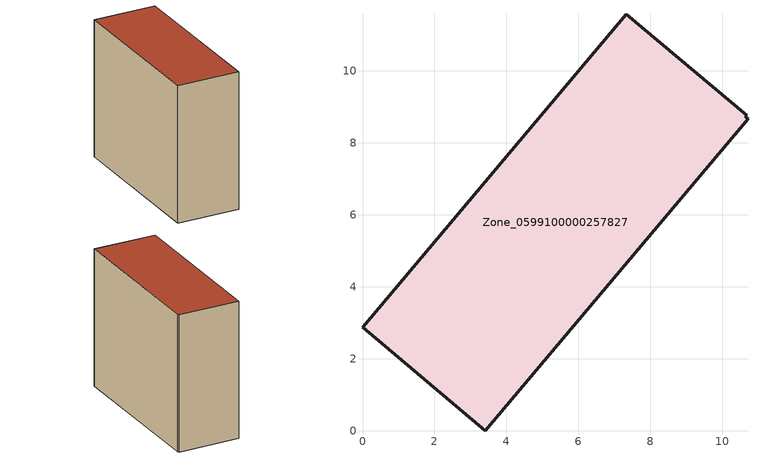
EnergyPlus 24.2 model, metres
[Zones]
Zone_0599100000257827
 floor ground (C_G): 0,2.87 7.32,11.58 10.68,8.77 10.64,8.73 10.71,8.67 3.41,0 z0.14
 wall outside (C_F): 7.32,11.58 0,2.87 3.41,0 10.71,8.67 10.64,8.73 10.68,8.77 7.32,11.58 z0.14:9.96
 roof outside (C_R): 0,2.87 3.41,0 10.71,8.67 10.64,8.73 10.68,8.77 7.32,11.58 z9.96
[BUILDING]
Pand.0599100000257827: North Axis=0; Terrain=City; Loads Convergence Tolerance Value=0.04; Temperature Convergence Tolerance Value=0.4; Solar Distribution=FullExterior; Maximum Number of Warmup Days=25; Minimum Number of Warmup Days=1
[Site:Location]
Rotterdam.The.Hague.AP_ZH_NLD Design_Conditions: Latitude=51.96; Longitude=4.45; Time Zone=1; Elevation=-4.5
[SITE:GROUNDTEMPERATURE:BUILDINGSURFACE]
18, 18, 18, 18, 18, 18, 18, 18, 18, 18, 18, 18
[MATERIAL] Thermal Absorptance=0.9; Solar Absorptance=0.7; Visible Absorptance=0.7
Name | Roughness | Thickness | Conductivity | Density | Specific Heat
G.TI.1946-1964 | MediumSmooth | 0.15 | 1 | 540 | 1210
F.TI.1946-1964 | Rough | 0.3 | 0.857143 | 1920 | 840
R.TI.1946-1964 | MediumRough | 0.2 | 0.277778 | 1500 | 1000
[CONSTRUCTION]
C_G: G.TI.1946-1964
C_F: F.TI.1946-1964
C_R: R.TI.1946-1964
[ZONE]
Zone_0599100000257827: Type=1; Multiplier=1; Ceiling Height=Autocalculate; Volume=Autocalculate; Floor Area=autocalculate; Part of Total Floor Area=Yes
[ZONEINFILTRATION:DESIGNFLOWRATE]
Infil_Zone_0599100000257827: Zone or ZoneList or Space or SpaceList=Zone_0599100000257827; Schedule=AlwaysOn; Design Flow Rate Calculation Method=Flow/Area; Flow Rate per Floor Area=0.003; Constant Term Coefficient=1; Temperature Term Coefficient=0; Velocity Term Coefficient=0; Velocity Squared Term Coefficient=0
[HVACTEMPLATE:ZONE:IDEALLOADSAIRSYSTEM]
Zone_0599100000257827: Maximum Heating Supply Air Temperature=50; Minimum Cooling Supply Air Temperature=13; Maximum Heating Supply Air Humidity Ratio=0.0156; Minimum Cooling Supply Air Humidity Ratio=0.0077; Heating Limit=NoLimit; Cooling Limit=NoLimit; Dehumidification Control Type=ConstantSensibleHeatRatio; Cooling Sensible Heat Ratio=0.7; Dehumidification Setpoint=60; Humidification Control Type=None; Humidification Setpoint=30; Outdoor Air Method=None; Outdoor Air Flow Rate per Person=0.00944; Outdoor Air Flow Rate per Zone Floor Area=0; Outdoor Air Flow Rate per Zone=0; Demand Controlled Ventilation Type=None; Outdoor Air Economizer Type=NoEconomizer; Heat Recovery Type=None; Sensible Heat Recovery Effectiveness=0.7; Latent Heat Recovery Effectiveness=0.65
[ZONECONTROL:THERMOSTAT]
ThermostatControl_Zone_0599100000257827: Zone or ZoneList=Zone_0599100000257827; Control Type Schedule=DualSetpointControlType; Control 1=Thermostat_Zone_0599100000257827; Temperature Difference Between Cutout And Setpoint=0
[THERMOSTATSETPOINT:DUALSETPOINT]
Thermostat_Zone_0599100000257827: Heating Setpoint Temperature Schedule=HeatingSetpoint_Zone_0599100000257827; Cooling Setpoint Temperature Schedule=CoolingSetpoint_Zone_0599100000257827
[SCHEDULE:COMPACT]
HeatingSetpoint_Zone_0599100000257827: Through: 12/31, For: AllDays, Until: 24:00, 21
CoolingSetpoint_Zone_0599100000257827: Through: 12/31, For: AllDays, Until: 24:00, 24
DualSetpointControlType: Through: 12/31, For: AllDays, Until: 24:00, 4
AlwaysOn: Through: 12/31, For: AllDays, Until: 24:00, 1
